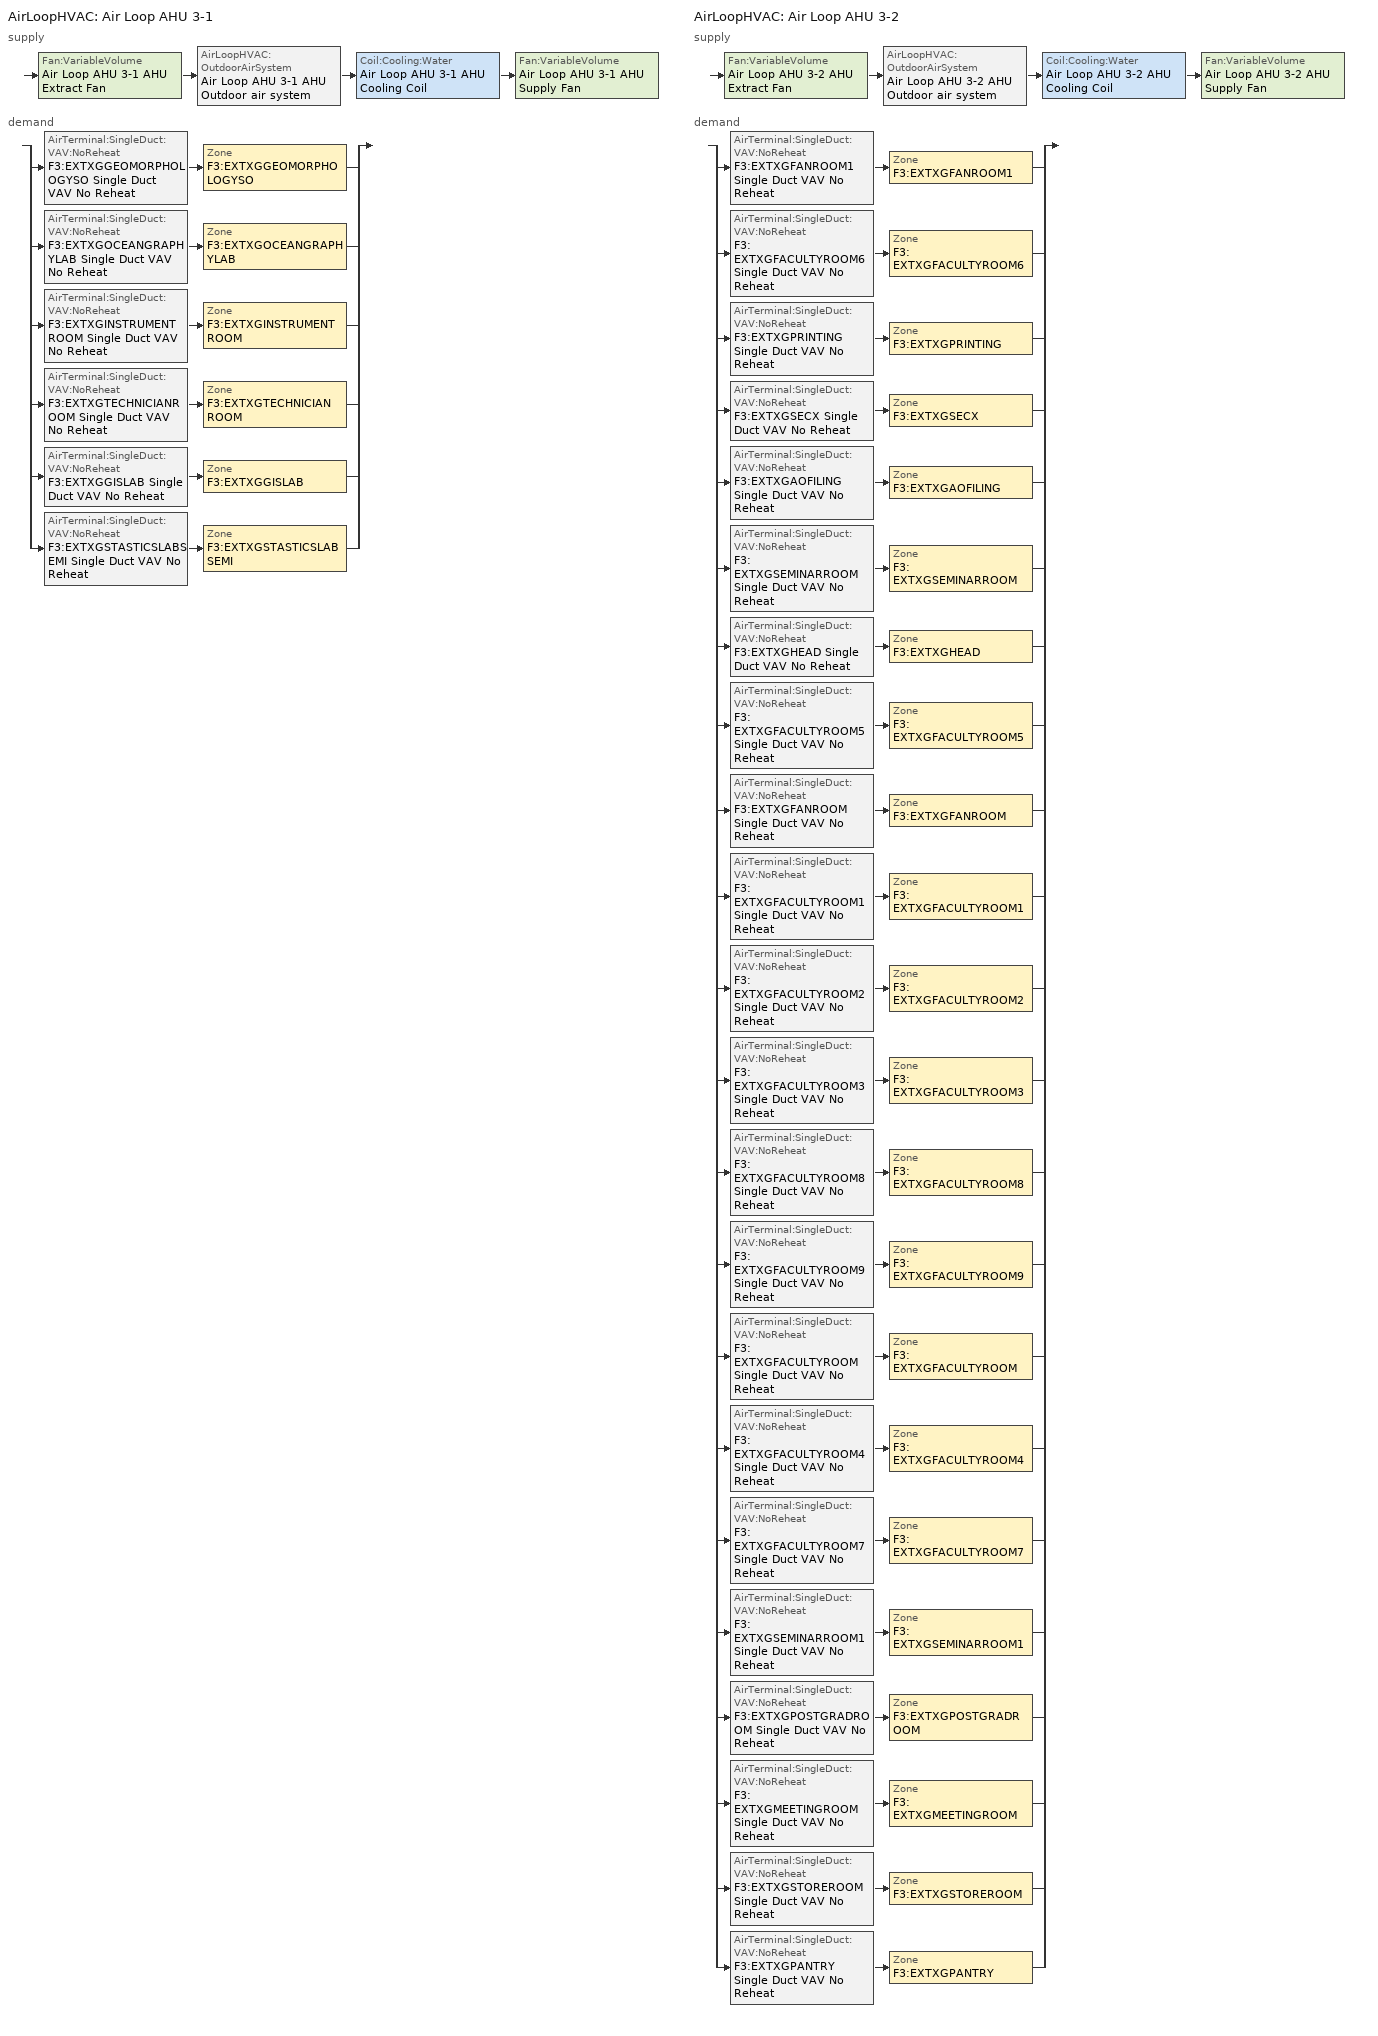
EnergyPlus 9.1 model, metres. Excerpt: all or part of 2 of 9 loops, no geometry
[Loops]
AirLoopHVAC 'Air Loop AHU 3-1'
 supply: Fan:VariableVolume 'Air Loop AHU 3-1 AHU Extract Fan' > AirLoopHVAC:OutdoorAirSystem 'Air Loop AHU 3-1 AHU Outdoor air system' > Coil:Cooling:Water 'Air Loop AHU 3-1 AHU Cooling Coil' > Fan:VariableVolume 'Air Loop AHU 3-1 AHU Supply Fan'
 demand: split
  | AirTerminal:SingleDuct:VAV:NoReheat 'F3:EXTXGGEOMORPHOLOGYSO Single Duct VAV No Reheat' > Zone 'F3:EXTXGGEOMORPHOLOGYSO'
  | AirTerminal:SingleDuct:VAV:NoReheat 'F3:EXTXGOCEANGRAPHYLAB Single Duct VAV No Reheat' > Zone 'F3:EXTXGOCEANGRAPHYLAB'
  | AirTerminal:SingleDuct:VAV:NoReheat 'F3:EXTXGINSTRUMENTROOM Single Duct VAV No Reheat' > Zone 'F3:EXTXGINSTRUMENTROOM'
  | AirTerminal:SingleDuct:VAV:NoReheat 'F3:EXTXGTECHNICIANROOM Single Duct VAV No Reheat' > Zone 'F3:EXTXGTECHNICIANROOM'
  | AirTerminal:SingleDuct:VAV:NoReheat 'F3:EXTXGGISLAB Single Duct VAV No Reheat' > Zone 'F3:EXTXGGISLAB'
  | AirTerminal:SingleDuct:VAV:NoReheat 'F3:EXTXGSTASTICSLABSEMI Single Duct VAV No Reheat' > Zone 'F3:EXTXGSTASTICSLABSEMI'
AirLoopHVAC 'Air Loop AHU 3-2'
 supply: Fan:VariableVolume 'Air Loop AHU 3-2 AHU Extract Fan' > AirLoopHVAC:OutdoorAirSystem 'Air Loop AHU 3-2 AHU Outdoor air system' > Coil:Cooling:Water 'Air Loop AHU 3-2 AHU Cooling Coil' > Fan:VariableVolume 'Air Loop AHU 3-2 AHU Supply Fan'
 demand: split
  | AirTerminal:SingleDuct:VAV:NoReheat 'F3:EXTXGFANROOM1 Single Duct VAV No Reheat' > Zone 'F3:EXTXGFANROOM1'
  | AirTerminal:SingleDuct:VAV:NoReheat 'F3:EXTXGFACULTYROOM6 Single Duct VAV No Reheat' > Zone 'F3:EXTXGFACULTYROOM6'
  | AirTerminal:SingleDuct:VAV:NoReheat 'F3:EXTXGPRINTING Single Duct VAV No Reheat' > Zone 'F3:EXTXGPRINTING'
  | AirTerminal:SingleDuct:VAV:NoReheat 'F3:EXTXGSECX Single Duct VAV No Reheat' > Zone 'F3:EXTXGSECX'
  | AirTerminal:SingleDuct:VAV:NoReheat 'F3:EXTXGAOFILING Single Duct VAV No Reheat' > Zone 'F3:EXTXGAOFILING'
  | AirTerminal:SingleDuct:VAV:NoReheat 'F3:EXTXGSEMINARROOM Single Duct VAV No Reheat' > Zone 'F3:EXTXGSEMINARROOM'
  | AirTerminal:SingleDuct:VAV:NoReheat 'F3:EXTXGHEAD Single Duct VAV No Reheat' > Zone 'F3:EXTXGHEAD'
  | AirTerminal:SingleDuct:VAV:NoReheat 'F3:EXTXGFACULTYROOM5 Single Duct VAV No Reheat' > Zone 'F3:EXTXGFACULTYROOM5'
  | AirTerminal:SingleDuct:VAV:NoReheat 'F3:EXTXGFANROOM Single Duct VAV No Reheat' > Zone 'F3:EXTXGFANROOM'
  | AirTerminal:SingleDuct:VAV:NoReheat 'F3:EXTXGFACULTYROOM1 Single Duct VAV No Reheat' > Zone 'F3:EXTXGFACULTYROOM1'
  | AirTerminal:SingleDuct:VAV:NoReheat 'F3:EXTXGFACULTYROOM2 Single Duct VAV No Reheat' > Zone 'F3:EXTXGFACULTYROOM2'
  | AirTerminal:SingleDuct:VAV:NoReheat 'F3:EXTXGFACULTYROOM3 Single Duct VAV No Reheat' > Zone 'F3:EXTXGFACULTYROOM3'
  | AirTerminal:SingleDuct:VAV:NoReheat 'F3:EXTXGFACULTYROOM8 Single Duct VAV No Reheat' > Zone 'F3:EXTXGFACULTYROOM8'
  | AirTerminal:SingleDuct:VAV:NoReheat 'F3:EXTXGFACULTYROOM9 Single Duct VAV No Reheat' > Zone 'F3:EXTXGFACULTYROOM9'
  | AirTerminal:SingleDuct:VAV:NoReheat 'F3:EXTXGFACULTYROOM Single Duct VAV No Reheat' > Zone 'F3:EXTXGFACULTYROOM'
  | AirTerminal:SingleDuct:VAV:NoReheat 'F3:EXTXGFACULTYROOM4 Single Duct VAV No Reheat' > Zone 'F3:EXTXGFACULTYROOM4'
  | AirTerminal:SingleDuct:VAV:NoReheat 'F3:EXTXGFACULTYROOM7 Single Duct VAV No Reheat' > Zone 'F3:EXTXGFACULTYROOM7'
  | AirTerminal:SingleDuct:VAV:NoReheat 'F3:EXTXGSEMINARROOM1 Single Duct VAV No Reheat' > Zone 'F3:EXTXGSEMINARROOM1'
  | AirTerminal:SingleDuct:VAV:NoReheat 'F3:EXTXGPOSTGRADROOM Single Duct VAV No Reheat' > Zone 'F3:EXTXGPOSTGRADROOM'
  | AirTerminal:SingleDuct:VAV:NoReheat 'F3:EXTXGMEETINGROOM Single Duct VAV No Reheat' > Zone 'F3:EXTXGMEETINGROOM'
  | AirTerminal:SingleDuct:VAV:NoReheat 'F3:EXTXGSTOREROOM Single Duct VAV No Reheat' > Zone 'F3:EXTXGSTOREROOM'
  | AirTerminal:SingleDuct:VAV:NoReheat 'F3:EXTXGPANTRY Single Duct VAV No Reheat' > Zone 'F3:EXTXGPANTRY'
[DesignSpecification:OutdoorAir] Outdoor Air Method=Flow/Person; Outdoor Air Flow per Person {m3/s-person}=0.00944; Outdoor Air Flow per Zone Floor Area {m3/s-m2}=0; Outdoor Air Flow per Zone {m3/s}=0; Outdoor Air Flow Air Changes per Hour {1/hr}=0; Outdoor Air Schedule=On 24/7
F3:EXTXGGEOMORPHOLOGYSO Design Specification Outdoor Air Object; F3:EXTXGOCEANGRAPHYLAB Design Specification Outdoor Air Object; F3:EXTXGINSTRUMENTROOM Design Specification Outdoor Air Object; F3:EXTXGTECHNICIANROOM Design Specification Outdoor Air Object; F3:EXTXGGISLAB Design Specification Outdoor Air Object; F3:EXTXGSTASTICSLABSEMI Design Specification Outdoor Air Object; F3:EXTXGFANROOM1 Design Specification Outdoor Air Object; F3:EXTXGFACULTYROOM6 Design Specification Outdoor Air Object; F3:EXTXGPRINTING Design Specification Outdoor Air Object; F3:EXTXGSECX Design Specification Outdoor Air Object; F3:EXTXGAOFILING Design Specification Outdoor Air Object; F3:EXTXGSEMINARROOM Design Specification Outdoor Air Object; F3:EXTXGHEAD Design Specification Outdoor Air Object; F3:EXTXGFACULTYROOM5 Design Specification Outdoor Air Object; F3:EXTXGFANROOM Design Specification Outdoor Air Object; F3:EXTXGFACULTYROOM1 Design Specification Outdoor Air Object; F3:EXTXGFACULTYROOM2 Design Specification Outdoor Air Object; F3:EXTXGFACULTYROOM3 Design Specification Outdoor Air Object; F3:EXTXGFACULTYROOM8 Design Specification Outdoor Air Object; F3:EXTXGFACULTYROOM9 Design Specification Outdoor Air Object; F3:EXTXGFACULTYROOM Design Specification Outdoor Air Object; F3:EXTXGFACULTYROOM4 Design Specification Outdoor Air Object; F3:EXTXGFACULTYROOM7 Design Specification Outdoor Air Object; F3:EXTXGSEMINARROOM1 Design Specification Outdoor Air Object; F3:EXTXGPOSTGRADROOM Design Specification Outdoor Air Object; F3:EXTXGMEETINGROOM Design Specification Outdoor Air Object; F3:EXTXGSTOREROOM Design Specification Outdoor Air Object; F3:EXTXGPANTRY Design Specification Outdoor Air Object
[DesignSpecification:ZoneAirDistribution] Zone Air Distribution Effectiveness in Cooling Mode=1; Zone Air Distribution Effectiveness in Heating Mode=1; Zone Secondary Recirculation Fraction=0
F3:EXTXGGEOMORPHOLOGYSO Design Specification Zone Air Distribution Object; F3:EXTXGOCEANGRAPHYLAB Design Specification Zone Air Distribution Object; F3:EXTXGINSTRUMENTROOM Design Specification Zone Air Distribution Object; F3:EXTXGTECHNICIANROOM Design Specification Zone Air Distribution Object; F3:EXTXGGISLAB Design Specification Zone Air Distribution Object; F3:EXTXGSTASTICSLABSEMI Design Specification Zone Air Distribution Object; F3:EXTXGFANROOM1 Design Specification Zone Air Distribution Object; F3:EXTXGFACULTYROOM6 Design Specification Zone Air Distribution Object; F3:EXTXGPRINTING Design Specification Zone Air Distribution Object; F3:EXTXGSECX Design Specification Zone Air Distribution Object; F3:EXTXGAOFILING Design Specification Zone Air Distribution Object; F3:EXTXGSEMINARROOM Design Specification Zone Air Distribution Object; F3:EXTXGHEAD Design Specification Zone Air Distribution Object; F3:EXTXGFACULTYROOM5 Design Specification Zone Air Distribution Object; F3:EXTXGFANROOM Design Specification Zone Air Distribution Object; F3:EXTXGFACULTYROOM1 Design Specification Zone Air Distribution Object; F3:EXTXGFACULTYROOM2 Design Specification Zone Air Distribution Object; F3:EXTXGFACULTYROOM3 Design Specification Zone Air Distribution Object; F3:EXTXGFACULTYROOM8 Design Specification Zone Air Distribution Object; F3:EXTXGFACULTYROOM9 Design Specification Zone Air Distribution Object; F3:EXTXGFACULTYROOM Design Specification Zone Air Distribution Object; F3:EXTXGFACULTYROOM4 Design Specification Zone Air Distribution Object; F3:EXTXGFACULTYROOM7 Design Specification Zone Air Distribution Object; F3:EXTXGSEMINARROOM1 Design Specification Zone Air Distribution Object; F3:EXTXGPOSTGRADROOM Design Specification Zone Air Distribution Object; F3:EXTXGMEETINGROOM Design Specification Zone Air Distribution Object; F3:EXTXGSTOREROOM Design Specification Zone Air Distribution Object; F3:EXTXGPANTRY Design Specification Zone Air Distribution Object
[Sizing:Zone] Zone Cooling Design Supply Air Temperature Input Method=SupplyAirTemperature; Zone Cooling Design Supply Air Temperature {C}=14; Zone Cooling Design Supply Air Temperature Difference {deltaC}=10; Zone Heating Design Supply Air Temperature Input Method=SupplyAirTemperature; Zone Heating Design Supply Air Temperature {C}=50; Zone Heating Design Supply Air Temperature Difference {deltaC}=10; Zone Cooling Design Supply Air Humidity Ratio {kgWater/kgDryAir}=0.009; Zone Heating Design Supply Air Humidity Ratio {kgWater/kgDryAir}=0.004; Zone Heating Sizing Factor=1.25; Zone Cooling Sizing Factor=1.15; Cooling Design Air Flow Method=DesignDay; Cooling Design Air Flow Rate {m3/s}=0; Cooling Minimum Air Flow per Zone Floor Area {m3/s-m2}=0.00076; Cooling Minimum Air Flow {m3/s}=0; Cooling Minimum Air Flow Fraction=0; Heating Design Air Flow Method=DesignDay; Heating Design Air Flow Rate {m3/s}=0; Heating Maximum Air Flow per Zone Floor Area {m3/s-m2}=0.00203; Heating Maximum Air Flow {m3/s}=0.14158; Heating Maximum Air Flow Fraction=0.3; Account for Dedicated Outdoor Air System=No; Dedicated Outdoor Air System Control Strategy=NeutralSupplyAir; Dedicated Outdoor Air Low Setpoint Temperature for Design {C}=autosize; Dedicated Outdoor Air High Setpoint Temperature for Design {C}=autosize
Name | Design Specification Outdoor Air Object | Design Specification Zone Air Distribution Object
F3:EXTXGGEOMORPHOLOGYSO | F3:EXTXGGEOMORPHOLOGYSO Design Specification Outdoor Air Object | F3:EXTXGGEOMORPHOLOGYSO Design Specification Zone Air Distribution Object
F3:EXTXGOCEANGRAPHYLAB | F3:EXTXGOCEANGRAPHYLAB Design Specification Outdoor Air Object | F3:EXTXGOCEANGRAPHYLAB Design Specification Zone Air Distribution Object
F3:EXTXGINSTRUMENTROOM | F3:EXTXGINSTRUMENTROOM Design Specification Outdoor Air Object | F3:EXTXGINSTRUMENTROOM Design Specification Zone Air Distribution Object
F3:EXTXGTECHNICIANROOM | F3:EXTXGTECHNICIANROOM Design Specification Outdoor Air Object | F3:EXTXGTECHNICIANROOM Design Specification Zone Air Distribution Object
F3:EXTXGGISLAB | F3:EXTXGGISLAB Design Specification Outdoor Air Object | F3:EXTXGGISLAB Design Specification Zone Air Distribution Object
F3:EXTXGSTASTICSLABSEMI | F3:EXTXGSTASTICSLABSEMI Design Specification Outdoor Air Object | F3:EXTXGSTASTICSLABSEMI Design Specification Zone Air Distribution Object
F3:EXTXGFANROOM1 | F3:EXTXGFANROOM1 Design Specification Outdoor Air Object | F3:EXTXGFANROOM1 Design Specification Zone Air Distribution Object
F3:EXTXGFACULTYROOM6 | F3:EXTXGFACULTYROOM6 Design Specification Outdoor Air Object | F3:EXTXGFACULTYROOM6 Design Specification Zone Air Distribution Object
F3:EXTXGPRINTING | F3:EXTXGPRINTING Design Specification Outdoor Air Object | F3:EXTXGPRINTING Design Specification Zone Air Distribution Object
F3:EXTXGSECX | F3:EXTXGSECX Design Specification Outdoor Air Object | F3:EXTXGSECX Design Specification Zone Air Distribution Object
F3:EXTXGAOFILING | F3:EXTXGAOFILING Design Specification Outdoor Air Object | F3:EXTXGAOFILING Design Specification Zone Air Distribution Object
F3:EXTXGSEMINARROOM | F3:EXTXGSEMINARROOM Design Specification Outdoor Air Object | F3:EXTXGSEMINARROOM Design Specification Zone Air Distribution Object
F3:EXTXGHEAD | F3:EXTXGHEAD Design Specification Outdoor Air Object | F3:EXTXGHEAD Design Specification Zone Air Distribution Object
F3:EXTXGFACULTYROOM5 | F3:EXTXGFACULTYROOM5 Design Specification Outdoor Air Object | F3:EXTXGFACULTYROOM5 Design Specification Zone Air Distribution Object
F3:EXTXGFANROOM | F3:EXTXGFANROOM Design Specification Outdoor Air Object | F3:EXTXGFANROOM Design Specification Zone Air Distribution Object
F3:EXTXGFACULTYROOM1 | F3:EXTXGFACULTYROOM1 Design Specification Outdoor Air Object | F3:EXTXGFACULTYROOM1 Design Specification Zone Air Distribution Object
F3:EXTXGFACULTYROOM2 | F3:EXTXGFACULTYROOM2 Design Specification Outdoor Air Object | F3:EXTXGFACULTYROOM2 Design Specification Zone Air Distribution Object
F3:EXTXGFACULTYROOM3 | F3:EXTXGFACULTYROOM3 Design Specification Outdoor Air Object | F3:EXTXGFACULTYROOM3 Design Specification Zone Air Distribution Object
F3:EXTXGFACULTYROOM8 | F3:EXTXGFACULTYROOM8 Design Specification Outdoor Air Object | F3:EXTXGFACULTYROOM8 Design Specification Zone Air Distribution Object
F3:EXTXGFACULTYROOM9 | F3:EXTXGFACULTYROOM9 Design Specification Outdoor Air Object | F3:EXTXGFACULTYROOM9 Design Specification Zone Air Distribution Object
F3:EXTXGFACULTYROOM | F3:EXTXGFACULTYROOM Design Specification Outdoor Air Object | F3:EXTXGFACULTYROOM Design Specification Zone Air Distribution Object
F3:EXTXGFACULTYROOM4 | F3:EXTXGFACULTYROOM4 Design Specification Outdoor Air Object | F3:EXTXGFACULTYROOM4 Design Specification Zone Air Distribution Object
F3:EXTXGFACULTYROOM7 | F3:EXTXGFACULTYROOM7 Design Specification Outdoor Air Object | F3:EXTXGFACULTYROOM7 Design Specification Zone Air Distribution Object
F3:EXTXGSEMINARROOM1 | F3:EXTXGSEMINARROOM1 Design Specification Outdoor Air Object | F3:EXTXGSEMINARROOM1 Design Specification Zone Air Distribution Object
F3:EXTXGPOSTGRADROOM | F3:EXTXGPOSTGRADROOM Design Specification Outdoor Air Object | F3:EXTXGPOSTGRADROOM Design Specification Zone Air Distribution Object
F3:EXTXGMEETINGROOM | F3:EXTXGMEETINGROOM Design Specification Outdoor Air Object | F3:EXTXGMEETINGROOM Design Specification Zone Air Distribution Object
F3:EXTXGSTOREROOM | F3:EXTXGSTOREROOM Design Specification Outdoor Air Object | F3:EXTXGSTOREROOM Design Specification Zone Air Distribution Object
F3:EXTXGPANTRY | F3:EXTXGPANTRY Design Specification Outdoor Air Object | F3:EXTXGPANTRY Design Specification Zone Air Distribution Object
[Sizing:System] Type of Load to Size On=Sensible; Design Outdoor Air Flow Rate {m3/s}=autosize; Central Heating Maximum System Air Flow Ratio=0.3; Preheat Design Temperature {C}=5; Preheat Design Humidity Ratio {kgWater/kgDryAir}=0.008; Precool Design Temperature {C}=12; Precool Design Humidity Ratio {kgWater/kgDryAir}=0.008; Central Cooling Design Supply Air Temperature {C}=12; Central Heating Design Supply Air Temperature {C}=16; Type of Zone Sum to Use=Noncoincident; 100% Outdoor Air in Cooling=No; 100% Outdoor Air in Heating=No; Central Cooling Design Supply Air Humidity Ratio {kgWater/kgDryAir}=0.008; Central Heating Design Supply Air Humidity Ratio {kgWater/kgDryAir}=0.008; Cooling Supply Air Flow Rate Method=Designday; Heating Supply Air Flow Rate Method=Designday; System Outdoor Air Method=ZoneSum; Zone Maximum Outdoor Air Fraction=1; Cooling Design Capacity Method=CoolingDesignCapacity; Cooling Design Capacity {W}=autosize; Heating Design Capacity Method=HeatingDesignCapacity; Heating Design Capacity {W}=autosize; Central Cooling Capacity Control Method=OnOff
Air Loop AHU 3-1; Air Loop AHU 3-2
[ZoneControl:Thermostat] Control Type Schedule=Control type schedule: Always 4
Name | Zone or ZoneList | Control 1
F3:EXTXGGEOMORPHOLOGYSO Thermostat | F3:EXTXGGEOMORPHOLOGYSO | F3:EXTXGGEOMORPHOLOGYSO Dual SP
F3:EXTXGOCEANGRAPHYLAB Thermostat | F3:EXTXGOCEANGRAPHYLAB | F3:EXTXGOCEANGRAPHYLAB Dual SP
F3:EXTXGINSTRUMENTROOM Thermostat | F3:EXTXGINSTRUMENTROOM | F3:EXTXGINSTRUMENTROOM Dual SP
F3:EXTXGTECHNICIANROOM Thermostat | F3:EXTXGTECHNICIANROOM | F3:EXTXGTECHNICIANROOM Dual SP
F3:EXTXGGISLAB Thermostat | F3:EXTXGGISLAB | F3:EXTXGGISLAB Dual SP
F3:EXTXGSTASTICSLABSEMI Thermostat | F3:EXTXGSTASTICSLABSEMI | F3:EXTXGSTASTICSLABSEMI Dual SP
F3:EXTXGFANROOM1 Thermostat | F3:EXTXGFANROOM1 | F3:EXTXGFANROOM1 Dual SP
F3:EXTXGFACULTYROOM6 Thermostat | F3:EXTXGFACULTYROOM6 | F3:EXTXGFACULTYROOM6 Dual SP
F3:EXTXGPRINTING Thermostat | F3:EXTXGPRINTING | F3:EXTXGPRINTING Dual SP
F3:EXTXGSECX Thermostat | F3:EXTXGSECX | F3:EXTXGSECX Dual SP
F3:EXTXGAOFILING Thermostat | F3:EXTXGAOFILING | F3:EXTXGAOFILING Dual SP
F3:EXTXGSEMINARROOM Thermostat | F3:EXTXGSEMINARROOM | F3:EXTXGSEMINARROOM Dual SP
F3:EXTXGHEAD Thermostat | F3:EXTXGHEAD | F3:EXTXGHEAD Dual SP
F3:EXTXGFACULTYROOM5 Thermostat | F3:EXTXGFACULTYROOM5 | F3:EXTXGFACULTYROOM5 Dual SP
F3:EXTXGFANROOM Thermostat | F3:EXTXGFANROOM | F3:EXTXGFANROOM Dual SP
F3:EXTXGFACULTYROOM1 Thermostat | F3:EXTXGFACULTYROOM1 | F3:EXTXGFACULTYROOM1 Dual SP
F3:EXTXGFACULTYROOM2 Thermostat | F3:EXTXGFACULTYROOM2 | F3:EXTXGFACULTYROOM2 Dual SP
F3:EXTXGFACULTYROOM3 Thermostat | F3:EXTXGFACULTYROOM3 | F3:EXTXGFACULTYROOM3 Dual SP
F3:EXTXGFACULTYROOM8 Thermostat | F3:EXTXGFACULTYROOM8 | F3:EXTXGFACULTYROOM8 Dual SP
F3:EXTXGFACULTYROOM9 Thermostat | F3:EXTXGFACULTYROOM9 | F3:EXTXGFACULTYROOM9 Dual SP
F3:EXTXGFACULTYROOM Thermostat | F3:EXTXGFACULTYROOM | F3:EXTXGFACULTYROOM Dual SP
F3:EXTXGFACULTYROOM4 Thermostat | F3:EXTXGFACULTYROOM4 | F3:EXTXGFACULTYROOM4 Dual SP
F3:EXTXGFACULTYROOM7 Thermostat | F3:EXTXGFACULTYROOM7 | F3:EXTXGFACULTYROOM7 Dual SP
F3:EXTXGSEMINARROOM1 Thermostat | F3:EXTXGSEMINARROOM1 | F3:EXTXGSEMINARROOM1 Dual SP
F3:EXTXGPOSTGRADROOM Thermostat | F3:EXTXGPOSTGRADROOM | F3:EXTXGPOSTGRADROOM Dual SP
F3:EXTXGMEETINGROOM Thermostat | F3:EXTXGMEETINGROOM | F3:EXTXGMEETINGROOM Dual SP
F3:EXTXGSTOREROOM Thermostat | F3:EXTXGSTOREROOM | F3:EXTXGSTOREROOM Dual SP
F3:EXTXGPANTRY Thermostat | F3:EXTXGPANTRY | F3:EXTXGPANTRY Dual SP
[ThermostatSetpoint:DualSetpoint] Heating Setpoint Temperature Schedule=Heating set point schedule; Cooling Setpoint Temperature Schedule=Cooling set point schedule
F3:EXTXGGEOMORPHOLOGYSO Dual SP; F3:EXTXGOCEANGRAPHYLAB Dual SP; F3:EXTXGINSTRUMENTROOM Dual SP; F3:EXTXGTECHNICIANROOM Dual SP; F3:EXTXGGISLAB Dual SP; F3:EXTXGSTASTICSLABSEMI Dual SP; F3:EXTXGFANROOM1 Dual SP; F3:EXTXGFACULTYROOM6 Dual SP; F3:EXTXGPRINTING Dual SP; F3:EXTXGSECX Dual SP; F3:EXTXGAOFILING Dual SP; F3:EXTXGSEMINARROOM Dual SP; F3:EXTXGHEAD Dual SP; F3:EXTXGFACULTYROOM5 Dual SP; F3:EXTXGFANROOM Dual SP; F3:EXTXGFACULTYROOM1 Dual SP; F3:EXTXGFACULTYROOM2 Dual SP; F3:EXTXGFACULTYROOM3 Dual SP; F3:EXTXGFACULTYROOM8 Dual SP; F3:EXTXGFACULTYROOM9 Dual SP; F3:EXTXGFACULTYROOM Dual SP; F3:EXTXGFACULTYROOM4 Dual SP; F3:EXTXGFACULTYROOM7 Dual SP; F3:EXTXGSEMINARROOM1 Dual SP; F3:EXTXGPOSTGRADROOM Dual SP; F3:EXTXGMEETINGROOM Dual SP; F3:EXTXGSTOREROOM Dual SP; F3:EXTXGPANTRY Dual SP
[AirTerminal:SingleDuct:VAV:NoReheat] Availability Schedule=On 24/7; Maximum Air Flow Rate {m3/s}=autosize; Zone Minimum Air Flow Input Method=Constant; Constant Minimum Air Flow Fraction=0.3; Fixed Minimum Air Flow Rate {m3/s}=0.1; Minimum Air Flow Fraction Schedule=Min supply air flow fraction schedule: Always 0.3
F3:EXTXGGEOMORPHOLOGYSO Single Duct VAV No Reheat; F3:EXTXGOCEANGRAPHYLAB Single Duct VAV No Reheat; F3:EXTXGINSTRUMENTROOM Single Duct VAV No Reheat; F3:EXTXGTECHNICIANROOM Single Duct VAV No Reheat; F3:EXTXGGISLAB Single Duct VAV No Reheat; F3:EXTXGSTASTICSLABSEMI Single Duct VAV No Reheat; F3:EXTXGFANROOM1 Single Duct VAV No Reheat; F3:EXTXGFACULTYROOM6 Single Duct VAV No Reheat; F3:EXTXGPRINTING Single Duct VAV No Reheat; F3:EXTXGSECX Single Duct VAV No Reheat; F3:EXTXGAOFILING Single Duct VAV No Reheat; F3:EXTXGSEMINARROOM Single Duct VAV No Reheat; F3:EXTXGHEAD Single Duct VAV No Reheat; F3:EXTXGFACULTYROOM5 Single Duct VAV No Reheat; F3:EXTXGFANROOM Single Duct VAV No Reheat; F3:EXTXGFACULTYROOM1 Single Duct VAV No Reheat; F3:EXTXGFACULTYROOM2 Single Duct VAV No Reheat; F3:EXTXGFACULTYROOM3 Single Duct VAV No Reheat; F3:EXTXGFACULTYROOM8 Single Duct VAV No Reheat; F3:EXTXGFACULTYROOM9 Single Duct VAV No Reheat; F3:EXTXGFACULTYROOM Single Duct VAV No Reheat; F3:EXTXGFACULTYROOM4 Single Duct VAV No Reheat; F3:EXTXGFACULTYROOM7 Single Duct VAV No Reheat; F3:EXTXGSEMINARROOM1 Single Duct VAV No Reheat; F3:EXTXGPOSTGRADROOM Single Duct VAV No Reheat; F3:EXTXGMEETINGROOM Single Duct VAV No Reheat; F3:EXTXGSTOREROOM Single Duct VAV No Reheat; F3:EXTXGPANTRY Single Duct VAV No Reheat
[Zone equipment]
F3:EXTXGGEOMORPHOLOGYSO: F3:EXTXGGEOMORPHOLOGYSO Single Duct VAV No Reheat
F3:EXTXGOCEANGRAPHYLAB: F3:EXTXGOCEANGRAPHYLAB Single Duct VAV No Reheat
F3:EXTXGINSTRUMENTROOM: F3:EXTXGINSTRUMENTROOM Single Duct VAV No Reheat
F3:EXTXGTECHNICIANROOM: F3:EXTXGTECHNICIANROOM Single Duct VAV No Reheat
F3:EXTXGGISLAB: F3:EXTXGGISLAB Single Duct VAV No Reheat
F3:EXTXGSTASTICSLABSEMI: F3:EXTXGSTASTICSLABSEMI Single Duct VAV No Reheat
F3:EXTXGFANROOM1: F3:EXTXGFANROOM1 Single Duct VAV No Reheat
F3:EXTXGFACULTYROOM6: F3:EXTXGFACULTYROOM6 Single Duct VAV No Reheat
F3:EXTXGPRINTING: F3:EXTXGPRINTING Single Duct VAV No Reheat
F3:EXTXGSECX: F3:EXTXGSECX Single Duct VAV No Reheat
F3:EXTXGAOFILING: F3:EXTXGAOFILING Single Duct VAV No Reheat
F3:EXTXGSEMINARROOM: F3:EXTXGSEMINARROOM Single Duct VAV No Reheat
F3:EXTXGHEAD: F3:EXTXGHEAD Single Duct VAV No Reheat
F3:EXTXGFACULTYROOM5: F3:EXTXGFACULTYROOM5 Single Duct VAV No Reheat
F3:EXTXGFANROOM: F3:EXTXGFANROOM Single Duct VAV No Reheat
F3:EXTXGFACULTYROOM1: F3:EXTXGFACULTYROOM1 Single Duct VAV No Reheat
F3:EXTXGFACULTYROOM2: F3:EXTXGFACULTYROOM2 Single Duct VAV No Reheat
F3:EXTXGFACULTYROOM3: F3:EXTXGFACULTYROOM3 Single Duct VAV No Reheat
F3:EXTXGFACULTYROOM8: F3:EXTXGFACULTYROOM8 Single Duct VAV No Reheat
F3:EXTXGFACULTYROOM9: F3:EXTXGFACULTYROOM9 Single Duct VAV No Reheat
F3:EXTXGFACULTYROOM: F3:EXTXGFACULTYROOM Single Duct VAV No Reheat
F3:EXTXGFACULTYROOM4: F3:EXTXGFACULTYROOM4 Single Duct VAV No Reheat
F3:EXTXGFACULTYROOM7: F3:EXTXGFACULTYROOM7 Single Duct VAV No Reheat
F3:EXTXGSEMINARROOM1: F3:EXTXGSEMINARROOM1 Single Duct VAV No Reheat
F3:EXTXGPOSTGRADROOM: F3:EXTXGPOSTGRADROOM Single Duct VAV No Reheat
F3:EXTXGMEETINGROOM: F3:EXTXGMEETINGROOM Single Duct VAV No Reheat
F3:EXTXGSTOREROOM: F3:EXTXGSTOREROOM Single Duct VAV No Reheat
F3:EXTXGPANTRY: F3:EXTXGPANTRY Single Duct VAV No Reheat
[Fan:VariableVolume] Availability Schedule=On 24/7; Pressure Rise {Pa}=600; Maximum Flow Rate {m3/s}=6; Fan Power Minimum Flow Rate Input Method=Fraction; Fan Power Minimum Air Flow Rate {m3/s}=0; Motor Efficiency=0.9; Motor In Airstream Fraction=1; Fan Power Coefficient 1=0.350712; Fan Power Coefficient 2=0.308505; Fan Power Coefficient 3=-0.541374; Fan Power Coefficient 4=0.871988; Fan Power Coefficient 5=0
Name | Fan Total Efficiency | Fan Power Minimum Flow Fraction
Air Loop AHU 3-1 AHU Extract Fan; Air Loop AHU 3-2 AHU Extract Fan | 0.7 | 0.25
Air Loop AHU 3-1 AHU Supply Fan; Air Loop AHU 3-2 AHU Supply Fan | 0.4 | 0.3
[Coil:Cooling:Water] Availability Schedule=On 24/7; Design Water Flow Rate {m3/s}=autosize; Design Air Flow Rate {m3/s}=autosize; Design Inlet Water Temperature {C}=autosize; Design Inlet Air Temperature {C}=autosize; Design Outlet Air Temperature {C}=autosize; Design Inlet Air Humidity Ratio {kgWater/kgDryAir}=autosize; Design Outlet Air Humidity Ratio {kgWater/kgDryAir}=autosize; Type of Analysis=SimpleAnalysis; Heat Exchanger Configuration=CrossFlow
Air Loop AHU 3-1 AHU Cooling Coil; Air Loop AHU 3-2 AHU Cooling Coil
[Controller:WaterCoil] Control Variable=Temperature; Action=Reverse; Actuator Variable=Flow; Controller Convergence Tolerance {deltaC}=autosize; Maximum Actuated Flow {m3/s}=autosize; Minimum Actuated Flow {m3/s}=0
Air Loop AHU 3-1 AHU Cooling Coil Controller; Air Loop AHU 3-2 AHU Cooling Coil Controller
[Controller:OutdoorAir] Minimum Outdoor Air Flow Rate {m3/s}=autosize; Maximum Outdoor Air Flow Rate {m3/s}=autosize; Economizer Control Type=NoEconomizer; Economizer Control Action Type=ModulateFlow; Lockout Type=NoLockout; Minimum Limit Type=FixedMinimum; High Humidity Control=No; High Humidity Outdoor Air Flow Ratio=1; Control High Indoor Humidity Based on Outdoor Humidity Ratio=Yes; Heat Recovery Bypass Control Type=BypassWhenWithinEconomizerLimits
Air Loop AHU 3-1 AHU Outdoor Air Controller; Air Loop AHU 3-2 AHU Outdoor Air Controller
[AirLoopHVAC] Design Supply Air Flow Rate {m3/s}=6
Air Loop AHU 3-1; Air Loop AHU 3-2
[SetpointManager:MixedAir] Control Variable=Temperature
Name | Setpoint Node or NodeList
Air Loop AHU 3-1 AHU Outdoor air system Mixed Air Manager | Air Loop AHU 3-1 AHU Mixed Air Outlet
Air Loop AHU 3-2 AHU Outdoor air system Mixed Air Manager | Air Loop AHU 3-2 AHU Mixed Air Outlet
[Schedule:Compact]
On 24/7: Through: 12/31, For: AllDays, Until: 24:00, 1
Cooling set point schedule: Through: 12/31, For: Weekdays SummerDesignDay, Until: 06:00, 26.7, Until: 22:00, 22, Until: 24:00, 26.7, For: Saturday, Until: 06:00, 26.7, Until: 18:00, 22, Until: 24:00, 26.7, For WinterDesignDay, Until: 24:00, 26.7, For: AllOtherDays, Until: 24:00, 26.7
Heating set point schedule: Through: 12/31, For: Weekdays, Until: 06:00, 15.6, Until: 22:00, 21, Until: 24:00, 15.6, For SummerDesignDay, Until: 24:00, 15.6, For: Saturday, Until: 06:00, 15.6, Until: 18:00, 21, Until: 24:00, 15.6, For: WinterDesignDay, Until: 24:00, 21, For: AllOtherDays, Until: 24:00, 15.6
Control type schedule: Always 4: Through: 12/31, For: AllDays, Until: 24:00, 4
Min supply air flow fraction schedule: Always 0.3: Through: 12/31, For: AllDays, Until: 24:00, 0.3
